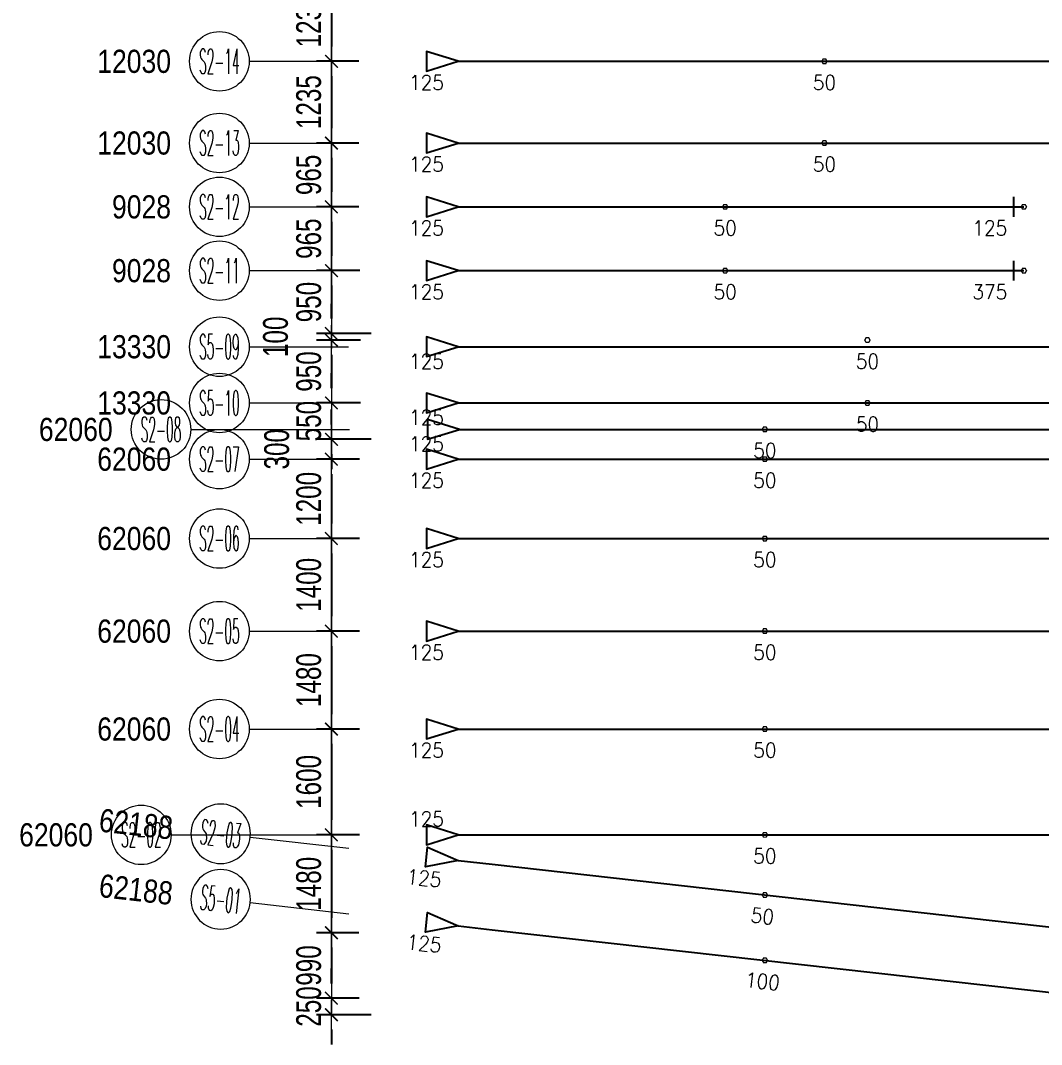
# Model space of a CAD drawing. Header units: millimetres. Extents: x 131629 to 591045, y -24154 to 44091.
# Drawn here: x 376284 to 391716, y 8450 to 23933 of the extents above; entities that cross this region are included whole.
import ezdxf
from ezdxf.enums import TextEntityAlignment as Align

# ---------------------------------------------------------------- set-up
doc = ezdxf.new("R2010")
doc.units = ezdxf.units.MM
doc.layers.get('0').update_dxf_attribs({"lineweight": 20})
doc.layers.get('Defpoints').update_dxf_attribs({"color": 151, "lineweight": 9})
doc.layers.add('ARES_TAG', color=3, linetype='Continuous')
doc.layers.add('NDC_S_TENDON', color=10, linetype='Continuous')
doc.layers.add('Current_plane_Column', color=7, linetype='Continuous', true_color=0x4b00ff)
doc.layers.add('NDC_LCAP', color=87, linetype='Continuous', plot=False)
for name, color, linetype, lineweight in [('NDC_S-TENDON', 6, 'Continuous', 35), ('NDC_S_ANNO', 7, 'Continuous', 20), ('NDC_S_DIM', 1, 'Continuous', 15), ('NDC_S_SYMBOL', 1, 'Continuous', 15)]:
    doc.layers.add(name, color=color, linetype=linetype, lineweight=lineweight)
doc.styles.add('ARES_BIGTEXT', font='VHARIALN.TTF')
doc.styles.add('ARES_ROMANS_0.36', font='romans.shx', dxfattribs={"width": 0.36, "bigfont": 'vns.shx'})
doc.styles.add('ARIAL', font='arial.ttf', dxfattribs={"width": 0.7})
doc.styles.get("Standard").update_dxf_attribs({"font": 'arial.ttf'})
doc.dimstyles.new('NDC_dim_150', dxfattribs={"dimscale": 150, "dimtxt": 2.5, "dimasz": 1.5, "dimexe": 1.5, "dimexo": 2.5, "dimgap": 1, "dimtad": 1, "dimdec": 0, "dimzin": 0, "dimdsep": 46, "dimtxsty": 'ARIAL', "dimblk": 'DIMMARK', "dimcen": 0.09, "dimdle": 1.2, "dimclrd": 1, "dimclre": 1, "dimclrt": 3, "dimadec": 0, "dimazin": 0, "dimtfac": 1, "dimtdec": 0, "dimtix": 1, "dimtofl": 0, "dimtmove": 0, "dimatfit": 3, "dimfxl": 4, "dimfxlon": 1, "dimtolj": 1, "dimtzin": 0, "dimarcsym": 0})

# ---------------------------------------------------------------- blocks, each defined once
blk = doc.blocks.new('*U309')
at = {"layer": 'NDC_S_SYMBOL', "color": 3}
blk.add_line((-7068, 0), (-5568, 0), dxfattribs=at)
blk.add_circle((-7518, 0), 450, dxfattribs=at)
at = {"layer": 'NDC_S_TENDON'}
for p, q in [((-3388, 0), (-500, 0)), ((-500, 0), (5123, 0)), ((5123, 0), (7942, 0)), ((7942, 0), (8942, 0)), ((8792, -150), (8792, 150))]:
    blk.add_line(p, q, dxfattribs=at)
blk.add_lwpolyline([(-3908, 0), (-4388, 150), (-4388, -150), (-3908, 0), (-3388, 0)], dxfattribs=at)
at = {"layer": 'ARES_TAG', "style": 'ARES_ROMANS_0.36', "width": 0.36}
blk.add_attdef('S3', text='', height=375, dxfattribs=at).set_placement((-7518, 0), align=Align.MIDDLE_CENTER)
at = {"layer": 'NDC_LCAP', "style": 'ARES_BIGTEXT'}
blk.add_attdef('L', text='', height=350, dxfattribs=at).set_placement((-8249, 0), align=Align.MIDDLE_RIGHT)
blk = doc.blocks.new('*U307')
at = {"layer": 'NDC_S_SYMBOL', "color": 3}
blk.add_line((-29343, -1448), (-27852, -1281), dxfattribs=at)
blk.add_circle((-29790, -1498), 450, dxfattribs=at)
at = {"layer": 'NDC_S_TENDON'}
blk.add_line((-25686, -1037), (-16450, 0), dxfattribs=at)
blk.add_lwpolyline([(-26203, -1095), (-26696, -1000), (-26663, -1298), (-26203, -1095), (-25686, -1037)], dxfattribs=at)
at = {"layer": 'ARES_TAG', "style": 'ARES_ROMANS_0.36', "width": 0.36}
blk.add_attdef('S3', text='', height=375, rotation=6.4084, dxfattribs=at).set_placement((-29790, -1498), align=Align.MIDDLE_CENTER)
at = {"layer": 'NDC_LCAP', "style": 'ARES_BIGTEXT'}
blk.add_attdef('L', text='', height=350, rotation=6.4084, dxfattribs=at).set_placement((-30516, -1580), align=Align.MIDDLE_RIGHT)
blk = doc.blocks.new('*U306')
at = {"layer": 'NDC_S_SYMBOL', "color": 3}
blk.add_line((-7068, 0), (-5568, 0), dxfattribs=at)
blk.add_circle((-7518, 0), 450, dxfattribs=at)
at = {"layer": 'NDC_S_TENDON'}
for p, q in [((-3388, 0), (-500, 0)), ((-500, 0), (2837, 0)), ((2837, 0), (3639, 0)), ((3639, 0), (4639, 0)), ((4489, -150), (4489, 150))]:
    blk.add_line(p, q, dxfattribs=at)
blk.add_lwpolyline([(-3908, 0), (-4388, 150), (-4388, -150), (-3908, 0), (-3388, 0)], dxfattribs=at)
at = {"layer": 'ARES_TAG', "style": 'ARES_ROMANS_0.36', "width": 0.36}
blk.add_attdef('S3', text='', height=375, dxfattribs=at).set_placement((-7518, 0), align=Align.MIDDLE_CENTER)
at = {"layer": 'NDC_LCAP', "style": 'ARES_BIGTEXT'}
blk.add_attdef('L', text='', height=350, dxfattribs=at).set_placement((-8249, 0), align=Align.MIDDLE_RIGHT)
blk = doc.blocks.new('*U341')
at = {"layer": 'NDC_S_SYMBOL', "color": 3}
blk.add_line((-7968, 0), (-5568, 0), dxfattribs=at)
blk.add_circle((-8418, 0), 450, dxfattribs=at)
at = {"layer": 'NDC_S_TENDON'}
for p, q in [((-3388, 0), (-500, 0)), ((-500, 0), (5123, 0))]:
    blk.add_line(p, q, dxfattribs=at)
blk.add_lwpolyline([(-3908, 0), (-4388, 150), (-4388, -150), (-3908, 0), (-3388, 0)], dxfattribs=at)
at = {"layer": 'ARES_TAG', "style": 'ARES_ROMANS_0.36', "width": 0.36}
blk.add_attdef('S3', text='', height=375, dxfattribs=at).set_placement((-8418, 0), align=Align.MIDDLE_CENTER)
at = {"layer": 'NDC_LCAP', "style": 'ARES_BIGTEXT'}
blk.add_attdef('L', text='', height=350, dxfattribs=at).set_placement((-9149, 0), align=Align.MIDDLE_RIGHT)
blk = doc.blocks.new('*U303')
at = {"layer": 'NDC_S_SYMBOL', "color": 3}
blk.add_line((-7068, 0), (-5568, 0), dxfattribs=at)
blk.add_circle((-7518, 0), 450, dxfattribs=at)
at = {"layer": 'NDC_S_TENDON'}
for p, q in [((-3388, 0), (-500, 0)), ((-500, 0), (5123, 0))]:
    blk.add_line(p, q, dxfattribs=at)
blk.add_lwpolyline([(-3908, 0), (-4388, 150), (-4388, -150), (-3908, 0), (-3388, 0)], dxfattribs=at)
at = {"layer": 'ARES_TAG', "style": 'ARES_ROMANS_0.36', "width": 0.36}
blk.add_attdef('S3', text='', height=375, dxfattribs=at).set_placement((-7518, 0), align=Align.MIDDLE_CENTER)
at = {"layer": 'NDC_LCAP', "style": 'ARES_BIGTEXT'}
blk.add_attdef('L', text='', height=350, dxfattribs=at).set_placement((-8249, 0), align=Align.MIDDLE_RIGHT)
blk = doc.blocks.new('*U305')
at = {"layer": 'NDC_S_SYMBOL', "color": 3}
blk.add_line((-7068, 0), (-5568, 0), dxfattribs=at)
blk.add_circle((-7518, 0), 450, dxfattribs=at)
at = {"layer": 'NDC_S_TENDON'}
for p, q in [((-3388, 0), (-500, 0)), ((-500, 0), (5123, 0)), ((5123, 0), (6642, 0)), ((6642, 0), (7642, 0)), ((7492, -150), (7492, 150))]:
    blk.add_line(p, q, dxfattribs=at)
blk.add_lwpolyline([(-3908, 0), (-4388, 150), (-4388, -150), (-3908, 0), (-3388, 0)], dxfattribs=at)
at = {"layer": 'ARES_TAG', "style": 'ARES_ROMANS_0.36', "width": 0.36}
blk.add_attdef('S3', text='', height=375, dxfattribs=at).set_placement((-7518, 0), align=Align.MIDDLE_CENTER)
at = {"layer": 'NDC_LCAP', "style": 'ARES_BIGTEXT'}
blk.add_attdef('L', text='', height=350, dxfattribs=at).set_placement((-8249, 0), align=Align.MIDDLE_RIGHT)
blk = doc.blocks.new('*U340')
at = {"layer": 'NDC_S_SYMBOL', "color": 3}
blk.add_line((-8249, 0), (-5568, 0), dxfattribs=at)
blk.add_circle((-8699, 0), 450, dxfattribs=at)
at = {"layer": 'NDC_S_TENDON'}
for p, q in [((-3388, 0), (-500, 0)), ((-500, 0), (5123, 0))]:
    blk.add_line(p, q, dxfattribs=at)
blk.add_lwpolyline([(-3908, 0), (-4388, 150), (-4388, -150), (-3908, 0), (-3388, 0)], dxfattribs=at)
at = {"layer": 'ARES_TAG', "style": 'ARES_ROMANS_0.36', "width": 0.36}
blk.add_attdef('S3', text='', height=375, dxfattribs=at).set_placement((-8699, 0), align=Align.MIDDLE_CENTER)
at = {"layer": 'NDC_LCAP', "style": 'ARES_BIGTEXT'}
blk.add_attdef('L', text='', height=350, dxfattribs=at).set_placement((-9430, 0), align=Align.MIDDLE_RIGHT)
blk = doc.blocks.new('TDX')
at = {"layer": 'NDC_S-TENDON', "linetype": 'Continuous'}
for points, elevation in [([(5875, 13815, 20, 20, 0), (5855, 13850, 20, 20, 0), (5815, 13850, 20, 20, 0), (5795, 13815, 20, 20, 0), (5815, 13780, 20, 20, 0), (5855, 13780, 20, 20, 0)], 2800), ([(5875, 13815, 20, 20, 0), (5855, 13850, 20, 20, 0), (5815, 13850, 20, 20, 0), (5795, 13815, 20, 20, 0), (5815, 13780, 20, 20, 0), (5855, 13780, 20, 20, 0)], 2800), ([(5875, 12580, 20, 20, 0), (5855, 12615, 20, 20, 0), (5815, 12615, 20, 20, 0), (5795, 12580, 20, 20, 0), (5815, 12545, 20, 20, 0), (5855, 12545, 20, 20, 0)], 2800), ([(5875, 12580, 20, 20, 0), (5855, 12615, 20, 20, 0), (5815, 12615, 20, 20, 0), (5795, 12580, 20, 20, 0), (5815, 12545, 20, 20, 0), (5855, 12545, 20, 20, 0)], 2800), ([(4375, 11615, 20, 20, 0), (4355, 11650, 20, 20, 0), (4315, 11650, 20, 20, 0), (4295, 11615, 20, 20, 0), (4315, 11580, 20, 20, 0), (4355, 11580, 20, 20, 0)], 2800), ([(4375, 11615, 20, 20, 0), (4355, 11650, 20, 20, 0), (4315, 11650, 20, 20, 0), (4295, 11615, 20, 20, 0), (4315, 11580, 20, 20, 0), (4355, 11580, 20, 20, 0)], 2800), ([(8890, 11615, 20, 20, 0), (8870, 11650, 20, 20, 0), (8830, 11650, 20, 20, 0), (8810, 11615, 20, 20, 0), (8830, 11580, 20, 20, 0), (8870, 11580, 20, 20, 0)], 2875), ([(8890, 11615, 20, 20, 0), (8870, 11650, 20, 20, 0), (8830, 11650, 20, 20, 0), (8810, 11615, 20, 20, 0), (8830, 11580, 20, 20, 0), (8870, 11580, 20, 20, 0)], 2875), ([(4375, 10650, 20, 20, 0), (4355, 10685, 20, 20, 0), (4315, 10685, 20, 20, 0), (4295, 10650, 20, 20, 0), (4315, 10615, 20, 20, 0), (4355, 10615, 20, 20, 0)], 2550), ([(4375, 10650, 20, 20, 0), (4355, 10685, 20, 20, 0), (4315, 10685, 20, 20, 0), (4295, 10650, 20, 20, 0), (4315, 10615, 20, 20, 0), (4355, 10615, 20, 20, 0)], 2550), ([(8890, 10650, 20, 20, 0), (8870, 10685, 20, 20, 0), (8830, 10685, 20, 20, 0), (8810, 10650, 20, 20, 0), (8830, 10615, 20, 20, 0), (8870, 10615, 20, 20, 0)], 2875), ([(8890, 10650, 20, 20, 0), (8870, 10685, 20, 20, 0), (8830, 10685, 20, 20, 0), (8810, 10650, 20, 20, 0), (8830, 10615, 20, 20, 0), (8870, 10615, 20, 20, 0)], 2875), ([(6525, 9600, 20, 20, 0), (6505, 9635, 20, 20, 0), (6465, 9635, 20, 20, 0), (6445, 9600, 20, 20, 0), (6465, 9565, 20, 20, 0), (6505, 9565, 20, 20, 0)], 2550), ([(6525, 9600, 20, 20, 0), (6505, 9635, 20, 20, 0), (6465, 9635, 20, 20, 0), (6445, 9600, 20, 20, 0), (6465, 9565, 20, 20, 0), (6505, 9565, 20, 20, 0)], 2550), ([(6525, 8650, 20, 20, 0), (6505, 8685, 20, 20, 0), (6465, 8685, 20, 20, 0), (6445, 8650, 20, 20, 0), (6465, 8615, 20, 20, 0), (6505, 8615, 20, 20, 0)], 2550), ([(6525, 8650, 20, 20, 0), (6505, 8685, 20, 20, 0), (6465, 8685, 20, 20, 0), (6445, 8650, 20, 20, 0), (6465, 8615, 20, 20, 0), (6505, 8615, 20, 20, 0)], 2550), ([(4975, 8250, 20, 20, 0), (4955, 8285, 20, 20, 0), (4915, 8285, 20, 20, 0), (4895, 8250, 20, 20, 0), (4915, 8215, 20, 20, 0), (4955, 8215, 20, 20, 0)], 2550), ([(4975, 8250, 20, 20, 0), (4955, 8285, 20, 20, 0), (4915, 8285, 20, 20, 0), (4895, 8250, 20, 20, 0), (4915, 8215, 20, 20, 0), (4955, 8215, 20, 20, 0)], 2550), ([(4975, 7800, 20, 20, 0), (4955, 7834, 20, 20, 0), (4915, 7834, 20, 20, 0), (4895, 7800, 20, 20, 0), (4915, 7765, 20, 20, 0), (4955, 7765, 20, 20, 0)], 2800), ([(4975, 7800, 20, 20, 0), (4955, 7834, 20, 20, 0), (4915, 7834, 20, 20, 0), (4895, 7800, 20, 20, 0), (4915, 7765, 20, 20, 0), (4955, 7765, 20, 20, 0)], 2800), ([(4975, 6600, 20, 20, 0), (4955, 6635, 20, 20, 0), (4915, 6635, 20, 20, 0), (4895, 6600, 20, 20, 0), (4915, 6565, 20, 20, 0), (4955, 6565, 20, 20, 0)], 2800), ([(4975, 6600, 20, 20, 0), (4955, 6635, 20, 20, 0), (4915, 6635, 20, 20, 0), (4895, 6600, 20, 20, 0), (4915, 6565, 20, 20, 0), (4955, 6565, 20, 20, 0)], 2800), ([(4975, 5200, 20, 20, 0), (4955, 5235, 20, 20, 0), (4915, 5235, 20, 20, 0), (4895, 5200, 20, 20, 0), (4915, 5165, 20, 20, 0), (4955, 5165, 20, 20, 0)], 2800), ([(4975, 5200, 20, 20, 0), (4955, 5235, 20, 20, 0), (4915, 5235, 20, 20, 0), (4895, 5200, 20, 20, 0), (4915, 5165, 20, 20, 0), (4955, 5165, 20, 20, 0)], 2800), ([(4975, 3720, 20, 20, 0), (4955, 3755, 20, 20, 0), (4915, 3755, 20, 20, 0), (4895, 3720, 20, 20, 0), (4915, 3685, 20, 20, 0), (4955, 3685, 20, 20, 0)], 2800), ([(4975, 3720, 20, 20, 0), (4955, 3755, 20, 20, 0), (4915, 3755, 20, 20, 0), (4895, 3720, 20, 20, 0), (4915, 3685, 20, 20, 0), (4955, 3685, 20, 20, 0)], 2800), ([(4975, 2120, 20, 20, 0), (4955, 2155, 20, 20, 0), (4915, 2155, 20, 20, 0), (4895, 2120, 20, 20, 0), (4915, 2085, 20, 20, 0), (4955, 2085, 20, 20, 0)], 2800), ([(4975, 2120, 20, 20, 0), (4955, 2155, 20, 20, 0), (4915, 2155, 20, 20, 0), (4895, 2120, 20, 20, 0), (4915, 2085, 20, 20, 0), (4955, 2085, 20, 20, 0)], 2800), ([(4975, 1211, 20, 20, 0), (4955, 1245, 20, 20, 0), (4915, 1245, 20, 20, 0), (4895, 1211, 20, 20, 0), (4915, 1176, 20, 20, 0), (4955, 1176, 20, 20, 0)], 2800), ([(4975, 1211, 20, 20, 0), (4955, 1245, 20, 20, 0), (4915, 1245, 20, 20, 0), (4895, 1211, 20, 20, 0), (4915, 1176, 20, 20, 0), (4955, 1176, 20, 20, 0)], 2800), ([(4975, 223, 20, 20, 0), (4955, 257, 20, 20, 0), (4915, 257, 20, 20, 0), (4895, 223, 20, 20, 0), (4915, 188, 20, 20, 0), (4955, 188, 20, 20, 0)], 2500), ([(4975, 223, 20, 20, 0), (4955, 257, 20, 20, 0), (4915, 257, 20, 20, 0), (4895, 223, 20, 20, 0), (4915, 188, 20, 20, 0), (4955, 188, 20, 20, 0)], 2500)]:
    blk.add_lwpolyline(points, format="xyseb", close=True, dxfattribs=dict(at, elevation=elevation))
for name, p, values in [('*U305', (4208, 13815, 92), {'L': '12030', 'S3': 'S2-14'}), ('*U305', (4208, 12580, 92), {'L': '12030', 'S3': 'S2-13'}), ('*U306', (4208, 11615), {'L': '9028', 'S3': 'S2-12'}), ('*U306', (4208, 10650, 2875), {'L': '9028', 'S3': 'S2-11'}), ('*U309', (4208, 9500), {'L': '13330', 'S3': 'S5-09'}), ('*U309', (4208, 8650), {'L': '13330', 'S3': 'S5-10'}), ('*U341', (4226, 8250, 2672), {'L': '62060', 'S3': 'S2-08'}), ('*U303', (4208, 7800, 2803), {'L': '62060', 'S3': 'S2-07'}), ('*U303', (4208, 6600, 2803), {'L': '62060', 'S3': 'S2-06'}), ('*U303', (4208, 5200, 2803), {'L': '62060', 'S3': 'S2-05'}), ('*U303', (4208, 3720, 2803), {'L': '62060', 'S3': 'S2-04'}), ('*U340', (4208, 2120, 2803), {'L': '62060', 'S3': 'S2-02'})]:
    blk.add_blockref(name, p).add_auto_attribs(values)
ref = blk.add_blockref('*U307', (26500, 638, 2699), dxfattribs=dict(xscale=-1, rotation=180))
ref.add_attrib('L', '62188', dxfattribs={"layer": 'NDC_LCAP', "height": 350, "rotation": 353.5916, "style": 'ARES_BIGTEXT'}).set_placement((-4016, 2222, 2699), align=Align.MIDDLE_RIGHT)
ref.add_attrib('S3', 'S2-03', dxfattribs={"layer": 'ARES_TAG', "height": 375, "rotation": 353.5916, "style": 'ARES_ROMANS_0.36', "width": 0.36}).set_placement((-3290, 2136, 2699), align=Align.MIDDLE_CENTER)
ref = blk.add_blockref('*U307', (26500, -353, 2508), dxfattribs=dict(xscale=-1, rotation=180))
ref.add_attrib('L', '62188', dxfattribs={"layer": 'NDC_LCAP', "height": 350, "rotation": 353.5916, "style": 'ARES_BIGTEXT'}).set_placement((-4016, 1232, 2508), align=Align.MIDDLE_RIGHT)
ref.add_attrib('S3', 'S5-01', dxfattribs={"layer": 'ARES_TAG', "height": 375, "rotation": 353.5916, "style": 'ARES_ROMANS_0.36', "width": 0.36}).set_placement((-3290, 1145, 2508), align=Align.MIDDLE_CENTER)
at = {"layer": 'NDC_S_ANNO', "linetype": 'Continuous', "char_height": 225, "attachment_point": 5, "line_spacing_factor": 0.75}
for s, insert in [('\\FSTANDARD.shx;125', (-180, 13495, 2875)), ('\\FSTANDARD.shx;50', (5835, 13495, 2800)), ('\\FSTANDARD.shx;125', (-180, 12260, 2875)), ('\\FSTANDARD.shx;50', (5835, 12260, 2800)), ('\\FSTANDARD.shx;125', (-180, 11295, 2875)), ('\\FSTANDARD.shx;50', (4335, 11295, 2800)), ('\\FSTANDARD.shx;125', (8335, 11295, 2875)), ('\\FSTANDARD.shx;125', (-180, 10330, 2875)), ('\\FSTANDARD.shx;50', (4335, 10330, 2550)), ('\\FSTANDARD.shx;375', (8335, 10330, 2875)), ('\\FSTANDARD.shx;125', (-180, 9280, 2875)), ('\\FSTANDARD.shx;50', (6485, 9280, 2550)), ('\\FSTANDARD.shx;125', (-180, 8432, 2875)), ('\\FSTANDARD.shx;50', (6485, 8330, 2550)), ('\\FSTANDARD.shx;125', (-180, 8032, 2875)), ('\\FSTANDARD.shx;50', (4935, 7930, 2550)), ('\\FSTANDARD.shx;125', (-180, 7480, 2875)), ('\\FSTANDARD.shx;50', (4935, 7480, 2800)), ('\\FSTANDARD.shx;125', (-180, 6280, 2875)), ('\\FSTANDARD.shx;50', (4935, 6280, 2800)), ('\\FSTANDARD.shx;125', (-180, 4880, 2875)), ('\\FSTANDARD.shx;50', (4935, 4880, 2800)), ('\\FSTANDARD.shx;125', (-180, 3400, 2875)), ('\\FSTANDARD.shx;50', (4935, 3400, 2800)), ('\\FSTANDARD.shx;125', (-180, 2361, 2875)), ('\\FSTANDARD.shx;50', (4935, 1800, 2800))]:
    blk.add_mtext(s, dxfattribs=dict(at, insert=insert))
at = {"layer": 'NDC_S_ANNO', "linetype": 'Continuous', "char_height": 225, "attachment_point": 5, "rotation": 353.6135, "line_spacing_factor": 0.75}
for s, insert in [('\\FSTANDARD.shx;125', (-216, 1465, 2875)), ('\\FSTANDARD.shx;50', (4899, 892, 2800)), ('\\FSTANDARD.shx;125', (-216, 477, 2875)), ('\\FSTANDARD.shx;100', (4899, -95, 2500))]:
    blk.add_mtext(s, dxfattribs=dict(at, insert=insert))
blk = doc.blocks.new('DIMMARK')
at = {"layer": 'NDC_S_DIM', "color": 1}
blk.add_line((-1.5, 0), (1, 0), dxfattribs=at)
at = {"layer": 'NDC_S_DIM', "color": 2, "const_width": 0.1}
blk.add_lwpolyline([(-0.424, -0.424), (0.424, 0.424)], dxfattribs=at)
blk = doc.blocks.new('*D175')
at = {"layer": 'Defpoints', "color": 0, "ltscale": 100, "transparency": 16777216}
for p in [(384210, 24550, 2800), (380983, 23315), (384210, 23315, 2800)]:
    blk.add_point(p, dxfattribs=at)
at = {"layer": 'NDC_S_DIM', "color": 1, "lineweight": -2, "ltscale": 100, "transparency": 16777216}
for p, q in [((381398, 24550), (380758, 24550)), ((380983, 24325), (380983, 23540)), ((381398, 23315), (380758, 23315))]:
    blk.add_line(p, q, dxfattribs=at)
at = {"layer": 'NDC_S_DIM', "color": 1, "lineweight": -2, "ltscale": 100, "transparency": 16777216, "xscale": 225, "yscale": 225, "zscale": 225}
for p, rotation in [((380983, 24550), 90), ((380983, 23315), 270)]:
    blk.add_blockref('DIMMARK', p, dxfattribs=dict(at, rotation=rotation))
at = {"layer": 'NDC_S_DIM', "color": 3, "ltscale": 100, "transparency": 16777216, "insert": (380641, 23933), "char_height": 375, "attachment_point": 5, "rotation": 90, "style": 'ARIAL'}
blk.add_mtext('\\A1;1235', dxfattribs=at)
blk = doc.blocks.new('*D176')
at = {"layer": 'Defpoints', "color": 0, "ltscale": 100, "transparency": 16777216}
for p in [(384210, 23315, 2800), (380983, 22080), (384210, 22080, 2800)]:
    blk.add_point(p, dxfattribs=at)
at = {"layer": 'NDC_S_DIM', "color": 1, "lineweight": -2, "ltscale": 100, "transparency": 16777216}
for p, q in [((381398, 23315), (380758, 23315)), ((380983, 23090), (380983, 22305)), ((381398, 22080), (380758, 22080))]:
    blk.add_line(p, q, dxfattribs=at)
at = {"layer": 'NDC_S_DIM', "color": 1, "lineweight": -2, "ltscale": 100, "transparency": 16777216, "xscale": 225, "yscale": 225, "zscale": 225}
for p, rotation in [((380983, 23315), 90), ((380983, 22080), 270)]:
    blk.add_blockref('DIMMARK', p, dxfattribs=dict(at, rotation=rotation))
at = {"layer": 'NDC_S_DIM', "color": 3, "ltscale": 100, "transparency": 16777216, "insert": (380641, 22698), "char_height": 375, "attachment_point": 5, "rotation": 90, "style": 'ARIAL'}
blk.add_mtext('\\A1;1235', dxfattribs=at)
blk = doc.blocks.new('*D177')
at = {"layer": 'Defpoints', "color": 0, "ltscale": 100, "transparency": 16777216}
for p in [(384210, 22080, 2800), (380983, 21115), (384209, 21115, 2817)]:
    blk.add_point(p, dxfattribs=at)
at = {"layer": 'NDC_S_DIM', "color": 1, "lineweight": -2, "ltscale": 100, "transparency": 16777216}
for p, q in [((381398, 22080), (380758, 22080)), ((380983, 21855), (380983, 21340)), ((381397, 21115), (380758, 21115))]:
    blk.add_line(p, q, dxfattribs=at)
at = {"layer": 'NDC_S_DIM', "color": 1, "lineweight": -2, "ltscale": 100, "transparency": 16777216, "xscale": 225, "yscale": 225, "zscale": 225}
for p, rotation in [((380983, 22080), 90), ((380983, 21115), 270)]:
    blk.add_blockref('DIMMARK', p, dxfattribs=dict(at, rotation=rotation))
at = {"layer": 'NDC_S_DIM', "color": 3, "ltscale": 100, "transparency": 16777216, "insert": (380641, 21598), "char_height": 375, "attachment_point": 5, "rotation": 90, "style": 'ARIAL'}
blk.add_mtext('\\A1;965', dxfattribs=at)
blk = doc.blocks.new('*D178')
at = {"layer": 'Defpoints', "color": 0, "ltscale": 100, "transparency": 16777216}
for p in [(384209, 21115, 2817), (380983, 20150), (384223, 20150, 2625)]:
    blk.add_point(p, dxfattribs=at)
at = {"layer": 'NDC_S_DIM', "color": 1, "lineweight": -2, "ltscale": 100, "transparency": 16777216}
for p, q in [((381397, 21115), (380758, 21115)), ((380983, 20890), (380983, 20375)), ((381415, 20150), (380758, 20150))]:
    blk.add_line(p, q, dxfattribs=at)
at = {"layer": 'NDC_S_DIM', "color": 1, "lineweight": -2, "ltscale": 100, "transparency": 16777216, "xscale": 225, "yscale": 225, "zscale": 225}
for p, rotation in [((380983, 21115), 90), ((380983, 20150), 270)]:
    blk.add_blockref('DIMMARK', p, dxfattribs=dict(at, rotation=rotation))
at = {"layer": 'NDC_S_DIM', "color": 3, "ltscale": 100, "transparency": 16777216, "insert": (380641, 20633), "char_height": 375, "attachment_point": 5, "rotation": 90, "style": 'ARIAL'}
blk.add_mtext('\\A1;965', dxfattribs=at)
blk = doc.blocks.new('*D179')
at = {"layer": 'Defpoints', "color": 0, "ltscale": 100, "transparency": 16777216}
for p in [(384223, 20150, 2625), (380983, 19200), (384223, 19200)]:
    blk.add_point(p, dxfattribs=at)
at = {"layer": 'NDC_S_DIM', "color": 1, "lineweight": -2, "ltscale": 100, "transparency": 16777216}
for p, q in [((381415, 20150), (380758, 20150)), ((380983, 19925), (380983, 19425)), ((381583, 19200), (380758, 19200))]:
    blk.add_line(p, q, dxfattribs=at)
at = {"layer": 'NDC_S_DIM', "color": 1, "lineweight": -2, "ltscale": 100, "transparency": 16777216, "xscale": 225, "yscale": 225, "zscale": 225}
for p, rotation in [((380983, 20150), 90), ((380983, 19200), 270)]:
    blk.add_blockref('DIMMARK', p, dxfattribs=dict(at, rotation=rotation))
at = {"layer": 'NDC_S_DIM', "color": 3, "ltscale": 100, "transparency": 16777216, "insert": (380641, 19675), "char_height": 375, "attachment_point": 5, "rotation": 90, "style": 'ARIAL'}
blk.add_mtext('\\A1;950', dxfattribs=at)
blk = doc.blocks.new('*D180')
at = {"layer": 'Defpoints', "color": 0, "ltscale": 100, "transparency": 16777216}
for p in [(384223, 19200), (380983, 19100), (384254, 19100, 2556)]:
    blk.add_point(p, dxfattribs=at)
at = {"layer": 'NDC_S_DIM', "color": 1, "lineweight": -2, "ltscale": 100, "transparency": 16777216}
for p, q in [((380983, 19425), (380983, 19650)), ((381583, 19200), (380758, 19200)), ((381424, 19100), (380758, 19100)), ((380983, 18875), (380983, 18650))]:
    blk.add_line(p, q, dxfattribs=at)
at = {"layer": 'NDC_S_DIM', "color": 1, "lineweight": -2, "ltscale": 100, "transparency": 16777216, "xscale": 225, "yscale": 225, "zscale": 225}
for p, rotation in [((380983, 19200), 270), ((380983, 19100), 90)]:
    blk.add_blockref('DIMMARK', p, dxfattribs=dict(at, rotation=rotation))
at = {"layer": 'NDC_S_DIM', "color": 3, "ltscale": 100, "transparency": 16777216, "insert": (380140, 19150), "char_height": 375, "attachment_point": 5, "rotation": 90, "style": 'ARIAL'}
blk.add_mtext('\\A1;100', dxfattribs=at)
blk = doc.blocks.new('*D181')
at = {"layer": 'Defpoints', "color": 0, "ltscale": 100, "transparency": 16777216}
for p in [(384254, 19100, 2556), (380983, 18150), (384254, 18150, 2556)]:
    blk.add_point(p, dxfattribs=at)
at = {"layer": 'NDC_S_DIM', "color": 1, "lineweight": -2, "ltscale": 100, "transparency": 16777216}
for p, q in [((381424, 19100), (380758, 19100)), ((380983, 18875), (380983, 18375)), ((381424, 18150), (380758, 18150))]:
    blk.add_line(p, q, dxfattribs=at)
at = {"layer": 'NDC_S_DIM', "color": 1, "lineweight": -2, "ltscale": 100, "transparency": 16777216, "xscale": 225, "yscale": 225, "zscale": 225}
for p, rotation in [((380983, 19100), 90), ((380983, 18150), 270)]:
    blk.add_blockref('DIMMARK', p, dxfattribs=dict(at, rotation=rotation))
at = {"layer": 'NDC_S_DIM', "color": 3, "ltscale": 100, "transparency": 16777216, "insert": (380641, 18625), "char_height": 375, "attachment_point": 5, "rotation": 90, "style": 'ARIAL'}
blk.add_mtext('\\A1;950', dxfattribs=at)
blk = doc.blocks.new('*D182')
at = {"layer": 'Defpoints', "color": 0, "ltscale": 100, "transparency": 16777216}
for p in [(384254, 18150, 2556), (380983, 17600), (384331, 17600, 2588)]:
    blk.add_point(p, dxfattribs=at)
at = {"layer": 'NDC_S_DIM', "color": 1, "lineweight": -2, "ltscale": 100, "transparency": 16777216}
for p, q in [((380983, 18375), (380983, 18600)), ((381424, 18150), (380758, 18150)), ((381426, 17600), (380758, 17600)), ((380983, 17375), (380983, 17150))]:
    blk.add_line(p, q, dxfattribs=at)
at = {"layer": 'NDC_S_DIM', "color": 1, "lineweight": -2, "ltscale": 100, "transparency": 16777216, "xscale": 225, "yscale": 225, "zscale": 225}
for p, rotation in [((380983, 18150), 270), ((380983, 17600), 90)]:
    blk.add_blockref('DIMMARK', p, dxfattribs=dict(at, rotation=rotation))
at = {"layer": 'NDC_S_DIM', "color": 3, "ltscale": 100, "transparency": 16777216, "insert": (380641, 17875), "char_height": 375, "attachment_point": 5, "rotation": 90, "style": 'ARIAL'}
blk.add_mtext('\\A1;550', dxfattribs=at)
blk = doc.blocks.new('*D183')
at = {"layer": 'Defpoints', "color": 0, "ltscale": 100, "transparency": 16777216}
for p in [(384331, 17600), (380983, 17300), (384331, 17300, 2814)]:
    blk.add_point(p, dxfattribs=at)
at = {"layer": 'NDC_S_DIM', "color": 1, "lineweight": -2, "ltscale": 100, "transparency": 16777216}
for p, q in [((380983, 17825), (380983, 18050)), ((381583, 17600), (380758, 17600)), ((381406, 17300), (380758, 17300)), ((380983, 17075), (380983, 16850))]:
    blk.add_line(p, q, dxfattribs=at)
at = {"layer": 'NDC_S_DIM', "color": 1, "lineweight": -2, "ltscale": 100, "transparency": 16777216, "xscale": 225, "yscale": 225, "zscale": 225}
for p, rotation in [((380983, 17600), 270), ((380983, 17300), 90)]:
    blk.add_blockref('DIMMARK', p, dxfattribs=dict(at, rotation=rotation))
at = {"layer": 'NDC_S_DIM', "color": 3, "ltscale": 100, "transparency": 16777216, "insert": (380158, 17450), "char_height": 375, "attachment_point": 5, "rotation": 90, "style": 'ARIAL'}
blk.add_mtext('\\A1;300', dxfattribs=at)
blk = doc.blocks.new('*D184')
at = {"layer": 'Defpoints', "color": 0, "ltscale": 100, "transparency": 16777216}
for p in [(384331, 17300, 2814), (380983, 16100), (384331, 16100, 2814)]:
    blk.add_point(p, dxfattribs=at)
at = {"layer": 'NDC_S_DIM', "color": 1, "lineweight": -2, "ltscale": 100, "transparency": 16777216}
for p, q in [((381406, 17300), (380758, 17300)), ((380983, 17075), (380983, 16325)), ((381406, 16100), (380758, 16100))]:
    blk.add_line(p, q, dxfattribs=at)
at = {"layer": 'NDC_S_DIM', "color": 1, "lineweight": -2, "ltscale": 100, "transparency": 16777216, "xscale": 225, "yscale": 225, "zscale": 225}
for p, rotation in [((380983, 17300), 90), ((380983, 16100), 270)]:
    blk.add_blockref('DIMMARK', p, dxfattribs=dict(at, rotation=rotation))
at = {"layer": 'NDC_S_DIM', "color": 3, "ltscale": 100, "transparency": 16777216, "insert": (380641, 16700), "char_height": 375, "attachment_point": 5, "rotation": 90, "style": 'ARIAL'}
blk.add_mtext('\\A1;1200', dxfattribs=at)
blk = doc.blocks.new('*D185')
at = {"layer": 'Defpoints', "color": 0, "ltscale": 100, "transparency": 16777216}
for p in [(384331, 16100, 2814), (380983, 14700), (384331, 14700, 2814)]:
    blk.add_point(p, dxfattribs=at)
at = {"layer": 'NDC_S_DIM', "color": 1, "lineweight": -2, "ltscale": 100, "transparency": 16777216}
for p, q in [((381406, 16100), (380758, 16100)), ((380983, 15875), (380983, 14925)), ((381406, 14700), (380758, 14700))]:
    blk.add_line(p, q, dxfattribs=at)
at = {"layer": 'NDC_S_DIM', "color": 1, "lineweight": -2, "ltscale": 100, "transparency": 16777216, "xscale": 225, "yscale": 225, "zscale": 225}
for p, rotation in [((380983, 16100), 90), ((380983, 14700), 270)]:
    blk.add_blockref('DIMMARK', p, dxfattribs=dict(at, rotation=rotation))
at = {"layer": 'NDC_S_DIM', "color": 3, "ltscale": 100, "transparency": 16777216, "insert": (380641, 15400), "char_height": 375, "attachment_point": 5, "rotation": 90, "style": 'ARIAL'}
blk.add_mtext('\\A1;1400', dxfattribs=at)
blk = doc.blocks.new('*D186')
at = {"layer": 'Defpoints', "color": 0, "ltscale": 100, "transparency": 16777216}
for p in [(384331, 14700, 2814), (380983, 13220), (384331, 13220, 2814)]:
    blk.add_point(p, dxfattribs=at)
at = {"layer": 'NDC_S_DIM', "color": 1, "lineweight": -2, "ltscale": 100, "transparency": 16777216}
for p, q in [((381406, 14700), (380758, 14700)), ((380983, 14475), (380983, 13445)), ((381406, 13220), (380758, 13220))]:
    blk.add_line(p, q, dxfattribs=at)
at = {"layer": 'NDC_S_DIM', "color": 1, "lineweight": -2, "ltscale": 100, "transparency": 16777216, "xscale": 225, "yscale": 225, "zscale": 225}
for p, rotation in [((380983, 14700), 90), ((380983, 13220), 270)]:
    blk.add_blockref('DIMMARK', p, dxfattribs=dict(at, rotation=rotation))
at = {"layer": 'NDC_S_DIM', "color": 3, "ltscale": 100, "transparency": 16777216, "insert": (380641, 13960), "char_height": 375, "attachment_point": 5, "rotation": 90, "style": 'ARIAL'}
blk.add_mtext('\\A1;1480', dxfattribs=at)
blk = doc.blocks.new('*D187')
at = {"layer": 'Defpoints', "color": 0, "ltscale": 100, "transparency": 16777216}
for p in [(384331, 13220, 2814), (380983, 11620), (384331, 11620, 2814)]:
    blk.add_point(p, dxfattribs=at)
at = {"layer": 'NDC_S_DIM', "color": 1, "lineweight": -2, "ltscale": 100, "transparency": 16777216}
for p, q in [((381406, 13220), (380758, 13220)), ((380983, 12995), (380983, 11845)), ((381406, 11620), (380758, 11620))]:
    blk.add_line(p, q, dxfattribs=at)
at = {"layer": 'NDC_S_DIM', "color": 1, "lineweight": -2, "ltscale": 100, "transparency": 16777216, "xscale": 225, "yscale": 225, "zscale": 225}
for p, rotation in [((380983, 13220), 90), ((380983, 11620), 270)]:
    blk.add_blockref('DIMMARK', p, dxfattribs=dict(at, rotation=rotation))
at = {"layer": 'NDC_S_DIM', "color": 3, "ltscale": 100, "transparency": 16777216, "insert": (380641, 12420), "char_height": 375, "attachment_point": 5, "rotation": 90, "style": 'ARIAL'}
blk.add_mtext('\\A1;1600', dxfattribs=at)
blk = doc.blocks.new('*D188')
at = {"layer": 'Defpoints', "color": 0, "ltscale": 100, "transparency": 16777216}
for p in [(384331, 11620, 2814), (380983, 10140), (384361, 10140, 2938)]:
    blk.add_point(p, dxfattribs=at)
at = {"layer": 'NDC_S_DIM', "color": 1, "lineweight": -2, "ltscale": 100, "transparency": 16777216}
for p, q in [((381406, 11620), (380758, 11620)), ((380983, 11395), (380983, 10365)), ((381397, 10140), (380758, 10140))]:
    blk.add_line(p, q, dxfattribs=at)
at = {"layer": 'NDC_S_DIM', "color": 1, "lineweight": -2, "ltscale": 100, "transparency": 16777216, "xscale": 225, "yscale": 225, "zscale": 225}
for p, rotation in [((380983, 11620), 90), ((380983, 10140), 270)]:
    blk.add_blockref('DIMMARK', p, dxfattribs=dict(at, rotation=rotation))
at = {"layer": 'NDC_S_DIM', "color": 3, "ltscale": 100, "transparency": 16777216, "insert": (380641, 10880), "char_height": 375, "attachment_point": 5, "rotation": 90, "style": 'ARIAL'}
blk.add_mtext('\\A1;1480', dxfattribs=at)
blk = doc.blocks.new('*D189')
at = {"layer": 'Defpoints', "color": 0, "ltscale": 100, "transparency": 16777216}
for p in [(384361, 10140, 2938), (380983, 9150), (384355, 9150, 2869)]:
    blk.add_point(p, dxfattribs=at)
at = {"layer": 'NDC_S_DIM', "color": 1, "lineweight": -2, "ltscale": 100, "transparency": 16777216}
for p, q in [((381397, 10140), (380758, 10140)), ((380983, 9915), (380983, 9375)), ((381403, 9150), (380758, 9150))]:
    blk.add_line(p, q, dxfattribs=at)
at = {"layer": 'NDC_S_DIM', "color": 1, "lineweight": -2, "ltscale": 100, "transparency": 16777216, "xscale": 225, "yscale": 225, "zscale": 225}
for p, rotation in [((380983, 10140), 90), ((380983, 9150), 270)]:
    blk.add_blockref('DIMMARK', p, dxfattribs=dict(at, rotation=rotation))
at = {"layer": 'NDC_S_DIM', "color": 3, "ltscale": 100, "transparency": 16777216, "insert": (380641, 9645), "char_height": 375, "attachment_point": 5, "rotation": 90, "style": 'ARIAL'}
blk.add_mtext('\\A1;990', dxfattribs=at)
blk = doc.blocks.new('*D190')
at = {"layer": 'Defpoints', "color": 0, "ltscale": 100, "transparency": 16777216}
for p in [(384355, 9150, 2869), (380983, 8900), (384355, 8900)]:
    blk.add_point(p, dxfattribs=at)
at = {"layer": 'NDC_S_DIM', "color": 1, "lineweight": -2, "ltscale": 100, "transparency": 16777216}
for p, q in [((380983, 9375), (380983, 9600)), ((381403, 9150), (380758, 9150)), ((381583, 8900), (380758, 8900)), ((380983, 8675), (380983, 8450))]:
    blk.add_line(p, q, dxfattribs=at)
at = {"layer": 'NDC_S_DIM', "color": 1, "lineweight": -2, "ltscale": 100, "transparency": 16777216, "xscale": 225, "yscale": 225, "zscale": 225}
for p, rotation in [((380983, 9150), 270), ((380983, 8900), 90)]:
    blk.add_blockref('DIMMARK', p, dxfattribs=dict(at, rotation=rotation))
at = {"layer": 'NDC_S_DIM', "color": 3, "ltscale": 100, "transparency": 16777216, "insert": (380641, 9025), "char_height": 375, "attachment_point": 5, "rotation": 90, "style": 'ARIAL'}
blk.add_mtext('\\A1;250', dxfattribs=at)

msp = doc.modelspace()

# ---------------------------------------------------------------- block references
at = {"layer": 'Current_plane_Column'}
msp.add_blockref('TDX', (382600, 9500), dxfattribs=at)

# ---------------------------------------------------------------- dimensions: what is measured, and where the dimension line sits
at = {"layer": 'NDC_S_DIM', "ltscale": 100}
for base, p1, p2, picture, middle in [((380982.5, 23315), (384209.6, 24550, 2800.4), (384209.6, 23315, 2800.4), '*D175', (380640.9, 23932.5)), ((380982.5, 22080), (384209.6, 23315, 2800.4), (384209.6, 22080, 2800.4), '*D176', (380640.9, 22697.5)), ((380982.5, 21115), (384209.6, 22080, 2800.4), (384209.3, 21115, 2817.1), '*D177', (380641.1, 21597.5)), ((380982.5, 20150), (384209.3, 21115, 2817.1), (384223.2, 20150, 2625), '*D178', (380641.1, 20632.5)), ((380982.5, 19200), (384223.2, 20150, 2625), (384223.2, 19200), '*D179', (380641.1, 19675)), ((380982.5, 18150), (384254.3, 19100, 2555.8), (384254.3, 18150, 2555.8), '*D181', (380641.1, 18625)), ((380982.5, 17600), (384254.3, 18150, 2555.8), (384330.8, 17600, 2587.5), '*D182', (380641.1, 17875)), ((380982.5, 16100.1), (384330.8, 17299.8, 2814.1), (384330.8, 16100.1, 2814.1), '*D184', (380641.1, 16700)), ((380982.5, 14700.1), (384330.8, 16100.1, 2814.1), (384330.8, 14700.1, 2814.1), '*D185', (380641.1, 15400.1)), ((380982.5, 13220.1), (384330.8, 14700.1, 2814.1), (384330.8, 13220.1, 2814.1), '*D186', (380641.1, 13960.1)), ((380982.5, 11620.1), (384330.8, 13220.1, 2814.1), (384330.8, 11620.1, 2814.1), '*D187', (380641.1, 12420.1)), ((380982.5, 10139.8), (384330.8, 11620.1, 2814.1), (384360.7, 10139.8, 2938.2), '*D188', (380641.1, 10879.9)), ((380982.5, 9149.8), (384360.7, 10139.8, 2938.2), (384355.1, 9149.8, 2869), '*D189', (380641.1, 9644.8)), ((380982.5, 8900), (384355.1, 9149.8, 2869), (384355.1, 8900), '*D190', (380641.1, 9024.9))]:
    dim = msp.add_linear_dim(base=base, p1=p1, p2=p2, angle=90, dimstyle='NDC_dim_150', override={"dimtmove": 1}, dxfattribs=at)
    dim.commit()
    dim.dimension.update_dxf_attribs({"geometry": picture, "text_midpoint": middle})
for base, p1, p2, picture, middle in [((380982.5, 19100), (384223.2, 19200), (384254.3, 19100, 2555.8), '*D180', (380481, 19150)), ((380982.5, 17299.8), (384330.8, 17600), (384330.8, 17299.8, 2814.1), '*D183', (380500.1, 17449.9))]:
    dim = msp.add_linear_dim(base=base, p1=p1, p2=p2, angle=90, dimstyle='NDC_dim_150', override={"dimtmove": 1}, dxfattribs=at)
    dim.commit()
    dim.dimension.update_dxf_attribs({"geometry": picture, "text_midpoint": middle, "dimtype": 160})

doc.saveas('drawing.dxf')
